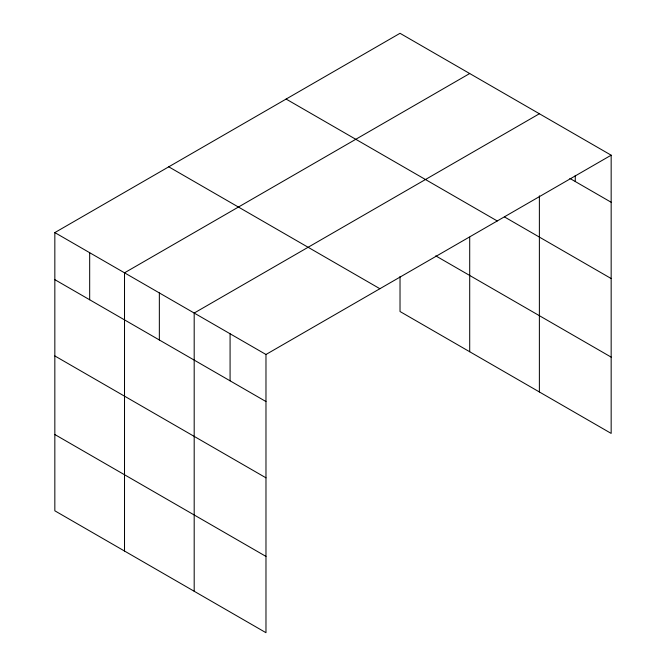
<?xml version="1.0" encoding="UTF-8"?>
<svg xmlns="http://www.w3.org/2000/svg" width="666" height="666" viewBox="0 0 666 666"><rect width="100%" height="100%" fill="white"/><g stroke="black" fill="none" stroke-linecap="round" stroke-linejoin="round"><path stroke-width="1" d="M611.163 155.195L265.975 354.487L265.975 632.7L54.837 510.805L54.837 232.592L400.025 33.3L611.163 155.195L611.163 433.408L400.025 311.513L400.025 276.465M539.377 195.854L539.377 391.966M469.705 73.526L124.517 272.819L124.517 551.032M539.377 113.753L194.189 313.045L194.189 591.258M569.88 178.421L611.163 202.256M504.537 216.974L611.163 278.538M286.114 99.067L497.244 220.962M435.755 255.861L611.163 357.126M168.756 166.825L379.886 288.719M54.837 232.592L265.975 354.487M54.837 279.653L265.975 401.548M54.837 355.935L265.975 477.83M54.837 434.523L265.975 556.418M575.266 175.391L575.266 181.535M469.705 237.196L469.705 351.74M230.078 333.766L230.078 380.827M159.349 292.932L159.349 339.993M89.677 252.705L89.677 299.767"/></g></svg>
